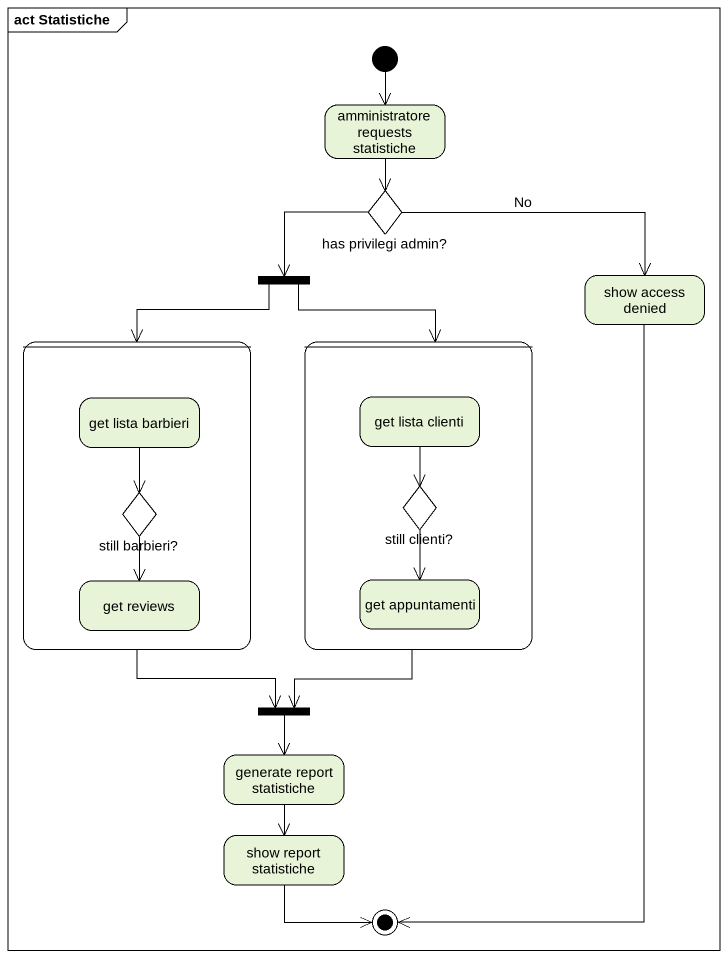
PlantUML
@startuml
mainframe act Statistiche
hide empty description
state "amministratore requests statistiche" as amministratore_requests
state "has privilegi admin?" as has_privilegi_admin <<choice>>
state fork1 <<fork>>
state "show access denied" as show_access_denied
state " " as state1 {
  state "get lista barbieri" as get_lista_barbieri
  state "still barbieri?" as still_barbieri <<choice>>
  state "get reviews" as get_reviews
}
state " " as state2 {
  state "get lista clienti" as get_lista_clienti
  state "still clienti?" as still_clienti <<choice>>
  state "get appuntamenti" as get_appuntamenti
}
state fork2 <<join>>
state "generate report statistiche" as generate_report_statistiche
state "show report statistiche" as show_report_statistiche
[*] --> amministratore_requests
amministratore_requests --> has_privilegi_admin
has_privilegi_admin --> fork1
has_privilegi_admin -right-> show_access_denied : No
fork1 --> state1
fork1 --> state2
state1 --> fork2
state2 --> fork2
get_lista_barbieri --> still_barbieri
get_lista_clienti --> still_clienti
still_barbieri --> get_reviews
still_clienti --> get_appuntamenti
fork2 --> generate_report_statistiche
generate_report_statistiche --> show_report_statistiche
show_access_denied --> [*]
show_report_statistiche --> [*]
@enduml
